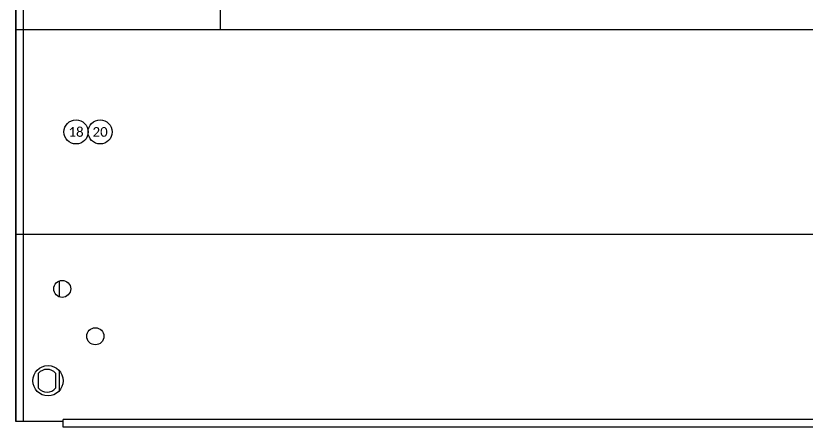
# Model space of a CAD drawing. Header units: inches. Extents: x 0 to 316, y -1 to 150.
# Drawn here: x 175.11 to 191.54, y 61.94 to 70.48 of the extents above; entities that cross this region are included whole.
import ezdxf
from ezdxf.enums import TextEntityAlignment as Align

# ---------------------------------------------------------------- set-up
doc = ezdxf.new("R2010")
doc.units = ezdxf.units.IN
doc.header["$MEASUREMENT"] = 0
doc.linetypes.add('HIDDEN2', pattern=[0.1875, 0.125, -0.0625])
doc.layers.add('AXIS', color=7, linetype='Continuous')
doc.styles.add('Calibri', font='calibri.ttf')

# ---------------------------------------------------------------- blocks, each defined once
blk = doc.blocks.new('Reference Number')
at = {"color": 6, "linetype": 'Continuous'}
blk.add_circle((0, 0), 0.125, dxfattribs=at)
at = {"color": 6, "linetype": 'Continuous', "style": 'Calibri'}
blk.add_attdef('REFERENCE_#', text='', height=0.1, dxfattribs=at).set_placement((0, 0), align=Align.MIDDLE_CENTER)
blk = doc.blocks.new('Rittal TS8 FloorMount 8018814 Panel')
at = {"color": 3, "linetype": 'Continuous'}
for p, q in [((0, 66.417), (0, 0)), ((0.982, 0), (0, 0)), ((0.982, -0.118), (0.982, 0.039)), ((57.928, -0.118), (0.982, -0.118))]:
    blk.add_line(p, q, dxfattribs=at)
at = {"color": 9, "linetype": 'Continuous'}
for p, q in [((0.157, 0), (0.157, 66.417)), ((57.928, 0.039), (0.982, 0.039))]:
    blk.add_line(p, q, dxfattribs=at)
at = {"color": 7, "linetype": 'Continuous'}
for p, q in [((0.904, 2.588), (0.904, 2.914)), ((0.472, 0.689), (0.472, 1.001)), ((0.825, 1.001), (0.825, 0.689)), ((0.904, 0.643), (0.904, 1.047))]:
    blk.add_line(p, q, dxfattribs=at)
for start, end in [(41.4096, 138.5904), (221.4096, 318.5904)]:
    blk.add_arc((0.648, 0.845), 0.236, start, end, dxfattribs=at)
at = {"layer": 'AXIS', "color": 3, "linetype": 'Continuous'}
for centre, radius in [((0.963, 2.751), 0.177), ((1.651, 1.768), 0.177), ((0.668, 0.845), 0.314)]:
    blk.add_circle(centre, radius, dxfattribs=at)

msp = doc.modelspace()

# ---------------------------------------------------------------- linework, layer by layer
at = {"linetype": 'Continuous'}
for p, q in [((175.11024, 65.94488), (175.11024, 124.27904)), ((179.36024, 70.19488), (179.36024, 120.25738))]:
    msp.add_line(p, q, dxfattribs=at)
at = {"color": 6, "linetype": 'Continuous'}
msp.add_line((175.11024, 62.06278), (175.11024, 78.69664), dxfattribs=at)
at = {"linetype": 'Continuous'}
msp.add_lwpolyline([(175.11024, 70.19488), (234.02094, 70.19488), (234.02094, 65.94488), (175.11024, 65.94488)], close=True, dxfattribs=at)

# ---------------------------------------------------------------- block references
msp.add_blockref('Rittal TS8 FloorMount 8018814 Panel', (175.11024, 62.06278), dxfattribs=at)
at = {"color": 7, "linetype": 'HIDDEN2', "ltscale": 2, "xscale": 2, "yscale": 2, "zscale": 2}
for p, values in [((176.36024, 68.06988), {'REFERENCE_#': '18'}), ((176.86024, 68.06988), {'REFERENCE_#': '20'})]:
    msp.add_blockref('Reference Number', p, dxfattribs=at).add_auto_attribs(values)

doc.saveas('drawing.dxf')
